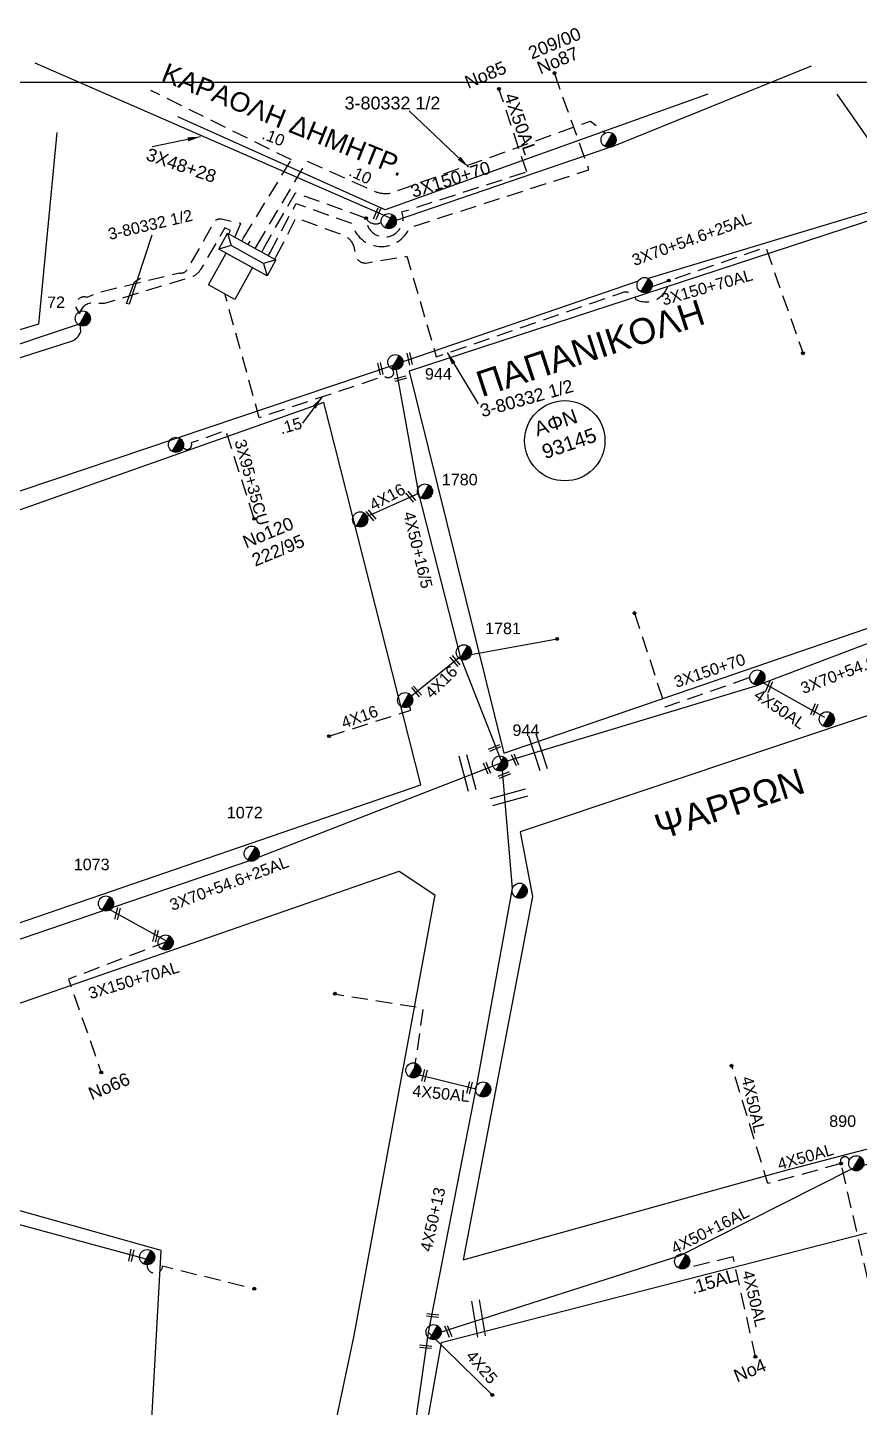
# Model space of a CAD drawing. Header units: millimetres. Extents: x 5010 to 7184, y -101 to 935.
# Drawn here: x 5121.9 to 5251.4, y 707.5 to 922.3 of the extents above; entities that cross this region are included whole.
import ezdxf
from ezdxf.enums import TextEntityAlignment as Align

# ---------------------------------------------------------------- set-up
doc = ezdxf.new("R2010")
doc.units = ezdxf.units.MM
doc.linetypes.add('DASHED', pattern=[19.05, 12.7, -6.35])
for name, color, linetype in [('Άγνωστα', 7, 'Continuous'), ('Γέφυρες Εναερίου Δικτύου', 7, 'Continuous'), ('Γυμνά εναέρια ΧΤ (3Φ)   4x50AL', 7, 'Continuous'), ('Γυμνά εναέρια ΧΤ και ΦΟΠ (3Φ)   4x50+16AL', 7, 'Continuous'), ('Εναέρια παροχή ΧΤ 4x16', 7, 'SYN_LINE'), ('Εναέρια παροχή ΧΤ 4x25', 7, 'SYN_LINE'), ('Επιγραφές - Σχήματα', 7, 'Continuous'), ('Καλώδια ΧΤ   3x150+70AL', 7, 'DASHED'), ('Καλώδια ΧΤ   3x95+35CU', 7, 'DASHED'), ('Καλώδια ΧΤ   4X50+13', 7, 'Continuous'), ('Καλώδια ΧΤ   4x50AL', 7, 'DASHED'), ('Μηχανική τομή', 7, 'Continuous'), ('Στύλος ΦΜ', 7, 'Continuous'), ('Στύλος ΦΜ @ 1', 7, 'Continuous'), ('Συνδέσεις', 7, 'Continuous'), ('Συνεστραμμένα ΧΤ   3x70+54.6+25AL', 7, 'SYN_LINE'), ('Τομή', 7, 'Continuous'), ('Υποσταθμός πόλεως', 7, 'Continuous'), ('Υπόβαθρο ΔΕΗ', 7, 'Continuous'), ('Υπόγεια Καλώδια Δικτύου ΧΤ   .10', 7, 'DASHED'), ('Υπόγεια Καλώδια Δικτύου ΧΤ   .15', 7, 'DASHED')]:
    doc.layers.add(name, color=color, linetype=linetype)
doc.styles.get("Standard").update_dxf_attribs({"font": 'arial.ttf'})
doc.linetypes.add('SYN_LINE', pattern='A,0.5,-0.0001,["/\\/\\/\\/",Standard,S=0.1,R=0,X=0,Y=-0.05],-0.25', length=0.7501)
doc.dimstyles.new('ISO-25', dxfattribs={"dimtxt": 2.5, "dimasz": 2.5, "dimexe": 1.25, "dimexo": 0.625, "dimtad": 1, "dimtxsty": 'Standard', "dimcen": 2.5, "dimaunit": 2, "dimazin": 0, "dimtfac": 1, "dimtmove": 0, "dimatfit": 3, "dimfxl": 1, "dimarcsym": 0})

# ---------------------------------------------------------------- blocks, each defined once
blk = doc.blocks.new('ΥΠΟΣΤΑΘΜΟΣ ΠΟΛΕΩΣ 8 ΑΝΑΧΩΡΗΣΕΩΝ')
at = {"layer": 'Υποσταθμός πόλεως', "linetype": 'Continuous', "ltscale": 40}
for p, q in [((-8.18, -2.82), (-8.18, -4)), ((-5.9, -2.82), (-5.9, -4)), ((-3.55, -2.82), (-3.55, -4)), ((-1.28, -2.82), (-1.28, -4)), ((1.23, -2.82), (1.23, -4)), ((3.56, -2.82), (3.56, -4)), ((6.03, -2.82), (6.03, -4)), ((8.16, -2.82), (8.16, -4))]:
    blk.add_line(p, q, dxfattribs=at)
blk.add_lwpolyline([(-8.57, 2.82), (8.57, 2.82), (8.57, -2.82), (-8.57, -2.82)], close=True, dxfattribs=at)
for points in [[(-5.75, 0), (-8.57, 2.82)], [(5.75, 0), (8.57, 2.82)], [(-8.57, -2.82), (-5.75, 0)], [(-5.75, 0), (5.75, 0)], [(8.57, -2.82), (5.75, 0)]]:
    blk.add_lwpolyline(points, dxfattribs=at)
at = {"layer": 'Υποσταθμός πόλεως', "linetype": 'SYN_LINE', "ltscale": 40, "flags": 1}
for tag, p in [('ΜΕΤΑΣΧΗΜΑΤΙΣΜΟΣ', (9.59, 1.44)), ('ΙΣΧΥΣ', (9.57, -1.35)), ('ΑΡΙΘΜΟΣ', (9.69, -4.07))]:
    blk.add_attdef(tag, p, '', height=1.8, dxfattribs=at)
blk = doc.blocks.new('ΥΠΑΡΧΩΝ ΤΣΙΜΕΝΤΕΝΙΟΣ ΣΤΥΛΟΣ')
at = {"layer": 'Στύλος ΦΜ'}
blk.add_hatch(color=256, dxfattribs=at).paths.add_polyline_path([(-1.29, -2.28, 0.574793), (2.62, 0, 0.268822), (1.3, 2.27)])
blk.add_line((-1.29, -2.28), (1.3, 2.27), dxfattribs=at)
blk.add_circle((0, 0), 2.62, dxfattribs=at)
at = {"layer": 'Στύλος ΦΜ', "flags": 4}
for tag, p in [('ΑΡΙΘΜΟΣ', (-4.68, 8.05)), ('ΤΥΠΟΣ', (-4.91, 3.03))]:
    blk.add_attdef(tag, p, '', height=4, dxfattribs=at)
blk = doc.blocks.new('ΤΟΜΗ')
at = {"layer": 'Τομή', "ltscale": 40}
for p, q in [((-5.68, 0), (5.68, 0)), ((5.68, -2.33), (-5.68, -2.33))]:
    blk.add_line(p, q, dxfattribs=at)
blk = doc.blocks.new('_ΣΥΝΔΕΣΗ')
at = {"layer": 'Συνδέσεις', "linetype": 'SYN_LINE', "ltscale": 40}
blk.add_hatch(color=256, dxfattribs=at).paths.add_polyline_path([(0.5, -0.01, 1), (-0.5, -0.01, 1)])
at = {"layer": 'Συνδέσεις'}
blk.add_circle((0, -0.01), 0.5, dxfattribs=at)
blk = doc.blocks.new('ΜΗΧΑΝΙΚΗ ΤΟΜΗ')
at = {"layer": 'Μηχανική τομή', "ltscale": 40}
for p, q in [((-1.89, 0.78), (1.89, 0.78)), ((1.89, 0), (-1.89, 0))]:
    blk.add_line(p, q, dxfattribs=at)

msp = doc.modelspace()

# ---------------------------------------------------------------- linework, layer by layer
at = {"layer": 'Άγνωστα'}
msp.add_circle((5205.54, 858.01), 6.25, dxfattribs=at)
at = {"layer": 'Γέφυρες Εναερίου Δικτύου', "color": 30, "linetype": 'DASHED', "ltscale": 0.2, "flags": 128}
msp.add_lwpolyline([(5154.15, 889.71), (5155.07, 891.83), (5152.1, 892.5, 0.260277), (5150.97, 892.16), (5146.7, 884.63, -0.325383), (5145.54, 884.1), (5133.01, 881.1), (5131.12, 880.32, 0.611216), (5129.41, 878.77), (5129.98, 877.76)], format="xyb", dxfattribs=at)
at = {"layer": 'Γέφυρες Εναερίου Δικτύου', "color": 151, "linetype": 'DASHED', "ltscale": 0.2, "flags": 128}
msp.add_lwpolyline([(5153.5, 890.75), (5152.58, 891.15), (5148.83, 884.68, -0.211172), (5147.09, 883.41), (5133.79, 879.36, -0.023587), (5132.24, 879.45, 0.392973), (5129.98, 877.76, 0.65853)], format="xyb", dxfattribs=at)
at = {"layer": 'Γέφυρες Εναερίου Δικτύου', "color": 27, "linetype": 'SYN_LINE', "ltscale": 20, "flags": 128}
msp.add_lwpolyline([(5189.25, 824.41), (5204.35, 827.14)], dxfattribs=at)
at = {"layer": 'Γέφυρες Εναερίου Δικτύου', "color": 2, "linetype": 'DASHED', "ltscale": 0.2, "flags": 128}
msp.add_lwpolyline([(5182.05, 759.4), (5183.51, 769.6), (5169.61, 771.81)], dxfattribs=at)
at = {"layer": 'Γέφυρες Εναερίου Δικτύου', "color": 1, "linetype": 'DASHED', "ltscale": 0.2, "flags": 128}
msp.add_lwpolyline([(5140.87, 730.47, 1.462231), (5142.91, 729.51), (5157.17, 725.96)], format="xyb", dxfattribs=at)
at = {"layer": 'Γυμνά εναέρια ΧΤ (3Φ)   4x50AL', "color": 2, "flags": 128}
msp.add_lwpolyline([(5191.7, 757.02), (5182.05, 759.4)], dxfattribs=at)
at = {"layer": 'Γυμνά εναέρια ΧΤ και ΦΟΠ (3Φ)   4x50+16AL', "color": 27, "flags": 128}
msp.add_lwpolyline([(5179.11, 869.86), (5182.78, 849.77), (5189.25, 824.41), (5195.74, 807.92)], dxfattribs=at)
at = {"layer": 'Γυμνά εναέρια ΧΤ και ΦΟΠ (3Φ)   4x50+16AL', "color": 30, "flags": 128}
msp.add_lwpolyline([(5284.69, 754.59), (5250.32, 744.64), (5223.47, 731.07), (5186.14, 719.14)], dxfattribs=at)
at = {"layer": 'Εναέρια παροχή ΧΤ 4x16', "color": 27, "ltscale": 20, "flags": 128}
for points in [[(5182.78, 849.77), (5174.76, 846.22)], [(5181.69, 818.31), (5189.25, 824.41)]]:
    msp.add_lwpolyline(points, dxfattribs=at)
at = {"layer": 'Εναέρια παροχή ΧΤ 4x16', "color": 27, "linetype": 'DASHED', "ltscale": 0.2, "flags": 128}
msp.add_lwpolyline([(5168.83, 812.01), (5181.54, 816.04), (5181.24, 817.03)], dxfattribs=at)
at = {"layer": 'Εναέρια παροχή ΧΤ 4x25', "color": 2, "linetype": 'SYN_LINE', "ltscale": 10, "flags": 128}
msp.add_lwpolyline([(5194.27, 709.38), (5184.34, 719.16)], dxfattribs=at)
at = {"layer": 'Επιγραφές - Σχήματα'}
msp.add_lwpolyline([(5045.81, 913.83), (7035.6, 913.83), (7035.6, -89.73), (5045.81, -89.73)], close=True, dxfattribs=at)
at = {"layer": 'Επιγραφές - Σχήματα', "linetype": 'Continuous', "ltscale": 0.2}
msp.add_lwpolyline([(5141.25, 890.03), (5137.68, 879.28), (5137.3, 879.38), (5138.51, 882.78), (5139.47, 883.34)], dxfattribs=at)
at = {"layer": 'Καλώδια ΧΤ   3x150+70AL', "color": 62, "linetype": 'DASHED', "ltscale": 0.2, "flags": 128}
msp.add_lwpolyline([(5158.62, 887.92), (5163.6, 896.64), (5174.59, 892.68, 1.210081), (5180.17, 893.64), (5199.62, 899.88)], format="xyb", dxfattribs=at)
at = {"layer": 'Καλώδια ΧΤ   3x150+70AL', "color": 1, "linetype": 'DASHED', "ltscale": 0.2, "flags": 128}
msp.add_lwpolyline([(5160.65, 886.8), (5163.7, 892.72), (5170.91, 890.09, -0.214744), (5172.61, 888.43), (5173.01, 886.82, 0.359946), (5174.55, 885.68), (5180.96, 886.73), (5185.53, 871.09), (5214.53, 881.12, -0.326553), (5216.24, 880.6, -0.034775), (5216.64, 879.98, 0.51802), (5221.78, 882.94, 2.781812)], format="xyb", dxfattribs=at)
for points in [[(5219.13, 882.03), (5236.82, 888.14), (5242.66, 871.62)], [(5143.69, 780.05), (5128.24, 774.14), (5133.36, 759.62)]]:
    msp.add_lwpolyline(points, dxfattribs=at)
at = {"layer": 'Καλώδια ΧΤ   3x150+70AL', "color": 151, "linetype": 'DASHED', "ltscale": 0.2, "flags": 128}
msp.add_lwpolyline([(5216.39, 831.17), (5221.17, 816.56), (5234.36, 821.16)], dxfattribs=at)
at = {"layer": 'Καλώδια ΧΤ   3x95+35CU', "color": 27, "linetype": 'DASHED', "ltscale": 0.2, "flags": 128}
msp.add_lwpolyline([(5157.17, 845.86), (5152.76, 859.61), (5147.38, 857.68)], dxfattribs=at)
at = {"layer": 'Καλώδια ΧΤ   3x95+35CU', "color": 27, "linetype": 'DASHED', "ltscale": 0.2}
msp.add_arc((5146.7, 857.39), 0.738, 215.0763, 22.9076, dxfattribs=at)
at = {"layer": 'Καλώδια ΧΤ   4X50+13', "color": 2, "flags": 128}
msp.add_lwpolyline([(5179.88, 688.2), (5184.34, 719.16), (5191.82, 757.65), (5197.42, 788.29), (5195.74, 807.92)], dxfattribs=at)
at = {"layer": 'Καλώδια ΧΤ   4x50AL', "color": 62, "linetype": 'DASHED', "ltscale": 0.2, "flags": 128}
msp.add_lwpolyline([(5199.62, 899.88), (5195.29, 912.79)], dxfattribs=at)
at = {"layer": 'Καλώδια ΧΤ   4x50AL', "color": 151, "linetype": 'Continuous', "ltscale": 0.2, "flags": 128}
msp.add_lwpolyline([(5246.02, 814.89), (5235.4, 820.9)], dxfattribs=at)
at = {"layer": 'Καλώδια ΧΤ   4x50AL', "color": 30, "linetype": 'DASHED', "ltscale": 0.2, "flags": 128}
for points in [[(5248.56, 745.43), (5237.17, 742.32), (5231.53, 760.68)], [(5253.6, 723.73), (5248.56, 745.43)], [(5235.26, 715.33), (5231.76, 730.91)]]:
    msp.add_lwpolyline(points, dxfattribs=at)
at = {"layer": 'Καλώδια ΧΤ   4x50AL', "color": 30, "linetype": 'DASHED', "ltscale": 0.2}
msp.add_arc((5249.16, 745.8), 0.703, 12.4884, 211.5159, dxfattribs=at)
at = {"layer": 'Συνεστραμμένα ΧΤ   3x70+54.6+25AL', "color": 173, "linetype": 'SYN_LINE', "ltscale": 15}
msp.add_line((5247.91, 911.99), (5258.73, 896.38), dxfattribs=at)
at = {"layer": 'Συνεστραμμένα ΧΤ   3x70+54.6+25AL', "color": 173, "linetype": 'SYN_LINE', "ltscale": 20, "flags": 128}
for points in [[(5212.69, 903.74), (5243.95, 916.38)], [(5212.79, 903.78), (5179.26, 892.32)]]:
    msp.add_lwpolyline(points, dxfattribs=at)
at = {"layer": 'Συνεστραμμένα ΧΤ   3x70+54.6+25AL', "color": 1, "linetype": 'SYN_LINE', "ltscale": 20, "flags": 128}
for points in [[(5258.81, 895.4), (5218.55, 883.27)], [(5216.97, 882.86), (5179.11, 869.86)], [(5157.31, 792.94), (5195.74, 807.92)], [(5103.95, 774.72), (5104.61, 774.92), (5156.36, 792.61)], [(5114.25, 737.63), (5114.46, 737.63), (5140.87, 730.47)]]:
    msp.add_lwpolyline(points, dxfattribs=at)
at = {"layer": 'Συνεστραμμένα ΧΤ   3x70+54.6+25AL', "color": 30, "linetype": 'SYN_LINE', "ltscale": 20, "flags": 128}
msp.add_lwpolyline([(5130.07, 876.2), (5099.15, 865.9), (5050.05, 852.15)], dxfattribs=at)
at = {"layer": 'Συνεστραμμένα ΧΤ   3x70+54.6+25AL', "color": 151, "linetype": 'SYN_LINE', "ltscale": 20, "flags": 128}
msp.add_lwpolyline([(5099.15, 865.9), (5101.23, 864.73), (5128.58, 873.45, 0.242831), (5130.15, 875.02), (5130.07, 876.2)], format="xyb", dxfattribs=at)
at = {"layer": 'Συνεστραμμένα ΧΤ   3x70+54.6+25AL', "color": 27, "ltscale": 20, "flags": 128}
msp.add_lwpolyline([(5111.13, 847), (5179.11, 869.86)], dxfattribs=at)
at = {"layer": 'Συνεστραμμένα ΧΤ   3x70+54.6+25AL', "color": 151, "linetype": 'SYN_LINE', "ltscale": 20, "flags": 128}
for points in [[(5235.53, 819.98), (5235.96, 820.11), (5273.85, 834.47)], [(5195.74, 807.92), (5235.8, 820)]]:
    msp.add_lwpolyline(points, dxfattribs=at)
at = {"layer": 'Συνεστραμμένα ΧΤ   3x70+54.6+25AL', "color": 1, "linetype": 'SYN_LINE', "ltscale": 10, "flags": 128}
msp.add_lwpolyline([(5134.46, 785.13), (5143.69, 780.05)], dxfattribs=at)
at = {"layer": 'Υποσταθμός πόλεως'}
msp.add_lwpolyline([(5154.17, 880.02), (5150.07, 882.28), (5152.81, 887.24), (5156.91, 884.97)], close=True, dxfattribs=at)
at = {"layer": 'Υπόβαθρο ΔΕΗ', "flags": 128}
for points in [[(5227.8, 911.99), (5177.55, 893.95), (5145.29, 908.47)], [(5126.44, 906), (5123.57, 876.15), (5040.59, 851.06)]]:
    msp.add_lwpolyline(points, dxfattribs=at)
for points in [[(5181.31, 868.83), (5196.06, 809.37), (5272.84, 835.75), (5257.63, 893.83)], [(5181.31, 868.83), (5196.06, 809.37), (5272.84, 835.75), (5257.63, 893.83)], [(5086.86, 771.36), (5183.14, 804.44), (5168.04, 863.95), (5070.71, 829.58)], [(5198.58, 797.08), (5200.49, 787.04), (5189.7, 730.43), (5239.79, 744.37), (5283.15, 755.7), (5279.6, 809.54), (5275.8, 822.93)], [(5198.58, 797.08), (5200.49, 787.04), (5189.7, 730.43), (5239.79, 744.37), (5283.15, 755.7), (5279.6, 809.54), (5275.8, 822.93)], [(5166.55, 689.71), (5140.62, 694.36), (5142.68, 731.91), (5093.86, 745.63), (5090.17, 759.83), (5179.77, 791), (5185.31, 787.31), (5172.71, 718.67)], [(5166.55, 689.71), (5140.62, 694.36), (5142.68, 731.91), (5093.86, 745.63), (5090.17, 759.83), (5179.77, 791), (5185.31, 787.31), (5172.71, 718.67)], [(5288.41, 682.35), (5285.26, 742.99), (5186.31, 717.54), (5181.08, 688.18), (5236.08, 685.13)], [(5288.41, 682.35), (5285.26, 742.99), (5186.31, 717.54), (5181.08, 688.18), (5236.08, 685.13)]]:
    msp.add_lwpolyline(points, close=True, dxfattribs=at)
at = {"layer": 'Υπόγεια Καλώδια Δικτύου ΧΤ   .10', "color": 62, "linetype": 'Continuous', "ltscale": 0.2, "flags": 128}
msp.add_lwpolyline([(5122.99, 916.87), (5179.26, 892.32)], dxfattribs=at)
at = {"layer": 'Υπόγεια Καλώδια Δικτύου ΧΤ   .10', "color": 2, "linetype": 'DASHED', "ltscale": 0.2, "flags": 128}
msp.add_lwpolyline([(5159.65, 887.35), (5163.69, 894.95), (5172.37, 891.87, 0.724861), (5181.37, 891.2), (5209.31, 900.2), (5203.93, 915.26)], format="xyb", dxfattribs=at)
at = {"layer": 'Υπόγεια Καλώδια Δικτύου ΧΤ   .10', "color": 6, "linetype": 'DASHED', "ltscale": 0.2}
msp.add_lwpolyline([(5155.51, 889.63), (5162.96, 901.74), (5141.07, 912.55)], dxfattribs=at)
at = {"layer": 'Υπόγεια Καλώδια Δικτύου ΧΤ   .10', "color": 173, "linetype": 'DASHED', "ltscale": 0.2, "flags": 128}
msp.add_lwpolyline([(5157.63, 888.46), (5165.4, 901.54), (5176.1, 896.79, 0.133672), (5178.45, 896.57), (5209.55, 907.8), (5211.82, 905.92)], format="xyb", dxfattribs=at)
at = {"layer": 'Υπόγεια Καλώδια Δικτύου ΧΤ   .10', "color": 62, "linetype": 'DASHED', "ltscale": 0.2}
msp.add_arc((5176.09, 893.49), 1.71, 208.378, 300.3496, dxfattribs=at)
at = {"layer": 'Υπόγεια Καλώδια Δικτύου ΧΤ   .15', "color": 27, "linetype": 'DASHED', "ltscale": 0.2, "flags": 128}
msp.add_lwpolyline([(5178.58, 869.23, -1.039787), (5177.46, 868.05), (5157.96, 861.6), (5152.61, 880.88)], format="xyb", dxfattribs=at)
at = {"layer": 'Υπόγεια Καλώδια Δικτύου ΧΤ   .15', "color": 30, "linetype": 'DASHED', "ltscale": 0.2, "flags": 128}
msp.add_lwpolyline([(5231.76, 730.91), (5224.21, 729.11)], dxfattribs=at)

# ---------------------------------------------------------------- block references
at = {"layer": 'Μηχανική τομή'}
for p, xscale, yscale, zscale, rotation in [((5176.47, 893.28), 0.5000000000001135, 0.5000000000001135, 0.5000000000001135, 66.43942142627682), ((5181.19, 870.72), 0.4999999999999465, 0.4999999999999465, 0.4999999999999465, 283.000810152993), ((5176.62, 869.17), 0.4999999999999465, 0.4999999999999465, 0.4999999999999465, 283.000810152993), ((5179.97, 867.49), 0.5000000000000631, 0.5000000000000631, 0.5000000000000631, 14.68661554754214), ((5181.69, 849.43), 0.4999999999999849, 0.4999999999999849, 0.4999999999999849, 129.8636206261355), ((5175.51, 846.5), 0.4999999999999849, 0.4999999999999849, 0.4999999999999849, 129.8636206261355), ((5188.61, 823.84), 0.4999999999999849, 0.4999999999999849, 0.4999999999999849, 129.8636206261355), ((5182.6, 819.09), 0.4999999999999849, 0.4999999999999849, 0.4999999999999849, 129.8636206261355), ((5237.16, 819.76), 0.49999999999986, 0.49999999999986, 0.49999999999986, 246.9775246774164), ((5244.22, 816.23), 0.49999999999986, 0.49999999999986, 0.49999999999986, 246.9775246774164), ((5194.53, 810.34), 0.5000000000000376, 0.5000000000000376, 0.5000000000000376, 201.5277077003268), ((5193.61, 807.11), 0.499999999999983, 0.499999999999983, 0.499999999999983, 113.481266147367), ((5197.98, 808.4), 0.499999999999983, 0.499999999999983, 0.499999999999983, 113.481266147367), ((5196.06, 806.13), 0.5000000000000376, 0.5000000000000376, 0.5000000000000376, 201.5277077003268), ((5135.69, 784.4), 0.5000000000000343, 0.5000000000000343, 0.5000000000000343, 255.5537464579282), ((5141.61, 780.92), 0.5000000000000343, 0.5000000000000343, 0.5000000000000343, 255.5537464579282), ((5183.5, 759.17), 0.5000000000000343, 0.5000000000000343, 0.5000000000000343, 255.5537464579282), ((5190.51, 757.32), 0.5000000000000343, 0.5000000000000343, 0.5000000000000343, 255.5537464579282), ((5138.22, 731.11), 0.5000000000000652, 0.5000000000000652, 0.5000000000000652, 78.19104694729292), ((5184.99, 721.98), 0.5000000000000531, 0.5000000000000531, 0.5000000000000531, 174.0645783425402), ((5187.58, 719.38), 0.5000000000001058, 0.5000000000001058, 0.5000000000001058, 112.6867330846788), ((5183.87, 717.11), 0.5000000000000531, 0.5000000000000531, 0.5000000000000531, 174.0645783425402)]:
    msp.add_blockref('ΜΗΧΑΝΙΚΗ ΤΟΜΗ', p, dxfattribs=dict(at, xscale=xscale, yscale=yscale, zscale=zscale, rotation=rotation))
at = {"layer": 'Στύλος ΦΜ @ 1', "ltscale": 40, "xscale": 0.4499999999998181, "yscale": 0.4499999999998181, "zscale": 0.4499999999998181}
for p in [(5212.36, 904.87), (5212.36, 904.87), (5178.12, 892.2), (5178.12, 892.2), (5217.97, 882.25), (5130.49, 877.04), (5144.99, 857.37), (5173.68, 845.76), (5173.68, 845.76), (5235.53, 821.15), (5180.69, 817.6), (5180.69, 817.6), (5246.36, 814.63), (5246.36, 814.63), (5198.51, 787.93), (5198.51, 787.93), (5143.38, 779.87), (5143.38, 779.87), (5181.95, 759.96), (5192.84, 756.98), (5140.5, 730.87), (5140.5, 730.87), (5223.82, 730.22), (5185.11, 719.18), (5185.11, 719.18)]:
    msp.add_blockref('ΥΠΑΡΧΩΝ ΤΣΙΜΕΝΤΕΝΙΟΣ ΣΤΥΛΟΣ', p, dxfattribs=at)
at = {"layer": 'Στύλος ΦΜ @ 1', "ltscale": 40}
ref = msp.add_blockref('ΥΠΑΡΧΩΝ ΤΣΙΜΕΝΤΕΝΙΟΣ ΣΤΥΛΟΣ', (5130.49, 877.04), dxfattribs=dict(at, xscale=0.4499999999998181, yscale=0.4499999999998181, zscale=0.4499999999998181))
ref.add_attrib('ΑΡΙΘΜΟΣ', '72', (5124.91, 878.67), dxfattribs={"layer": 'Στύλος ΦΜ', "height": 1.8, "flags": 4})
ref = msp.add_blockref('ΥΠΑΡΧΩΝ ΤΣΙΜΕΝΤΕΝΙΟΣ ΣΤΥΛΟΣ', (5179.16, 870.25), dxfattribs=dict(at, xscale=0.4499999999998181, yscale=0.4499999999998181, zscale=0.4499999999998181))
ref.add_attrib('ΤΥΠΟΣ', '944', (5183.76, 867.52), dxfattribs={"layer": 'Στύλος ΦΜ', "height": 1.8, "flags": 4})
ref = msp.add_blockref('ΥΠΑΡΧΩΝ ΤΣΙΜΕΝΤΕΝΙΟΣ ΣΤΥΛΟΣ', (5179.16, 870.25), dxfattribs=dict(at, xscale=0.4499999999998181, yscale=0.4499999999998181, zscale=0.4499999999998181))
ref.add_attrib('ΤΥΠΟΣ', '944', (5183.76, 867.52), dxfattribs={"layer": 'Στύλος ΦΜ', "height": 1.8, "flags": 4})
ref = msp.add_blockref('ΥΠΑΡΧΩΝ ΤΣΙΜΕΝΤΕΝΙΟΣ ΣΤΥΛΟΣ', (5183.77, 850.1), dxfattribs=dict(at, xscale=0.4499999999998181, yscale=0.4499999999998181, zscale=0.4499999999998181))
ref.add_attrib('ΤΥΠΟΣ', '1780', (5186.38, 851.06), dxfattribs={"layer": 'Στύλος ΦΜ', "height": 1.8, "flags": 4})
ref = msp.add_blockref('ΥΠΑΡΧΩΝ ΤΣΙΜΕΝΤΕΝΙΟΣ ΣΤΥΛΟΣ', (5183.77, 850.1), dxfattribs=dict(at, xscale=0.4499999999998181, yscale=0.4499999999998181, zscale=0.4499999999998181))
ref.add_attrib('ΤΥΠΟΣ', '1780', (5186.38, 851.06), dxfattribs={"layer": 'Στύλος ΦΜ', "height": 1.8, "flags": 4})
ref = msp.add_blockref('ΥΠΑΡΧΩΝ ΤΣΙΜΕΝΤΕΝΙΟΣ ΣΤΥΛΟΣ', (5189.82, 825.06), dxfattribs=dict(at, xscale=0.4499999999998181, yscale=0.4499999999998181, zscale=0.4499999999998181))
ref.add_attrib('ΤΥΠΟΣ', '1781', (5193.12, 827.89), dxfattribs={"layer": 'Στύλος ΦΜ', "height": 1.8, "flags": 4})
ref = msp.add_blockref('ΥΠΑΡΧΩΝ ΤΣΙΜΕΝΤΕΝΙΟΣ ΣΤΥΛΟΣ', (5189.82, 825.06), dxfattribs=dict(at, xscale=0.4499999999998181, yscale=0.4499999999998181, zscale=0.4499999999998181))
ref.add_attrib('ΤΥΠΟΣ', '1781', (5193.12, 827.89), dxfattribs={"layer": 'Στύλος ΦΜ', "height": 1.8, "flags": 4})
ref = msp.add_blockref('ΥΠΑΡΧΩΝ ΤΣΙΜΕΝΤΕΝΙΟΣ ΣΤΥΛΟΣ', (5195.46, 807.75), dxfattribs=dict(at, xscale=0.4499999999998181, yscale=0.4499999999998181, zscale=0.4499999999998181))
ref.add_attrib('ΤΥΠΟΣ', '944', (5197.39, 812.04), dxfattribs={"layer": 'Στύλος ΦΜ', "height": 1.8, "flags": 4})
ref = msp.add_blockref('ΥΠΑΡΧΩΝ ΤΣΙΜΕΝΤΕΝΙΟΣ ΣΤΥΛΟΣ', (5195.46, 807.75), dxfattribs=dict(at, xscale=0.4499999999998181, yscale=0.4499999999998181, zscale=0.4499999999998181))
ref.add_attrib('ΤΥΠΟΣ', '944', (5197.39, 812.04), dxfattribs={"layer": 'Στύλος ΦΜ', "height": 1.8, "flags": 4})
ref = msp.add_blockref('ΥΠΑΡΧΩΝ ΤΣΙΜΕΝΤΕΝΙΟΣ ΣΤΥΛΟΣ', (5156.78, 793.71), dxfattribs=dict(at, xscale=0.4499999999998181, yscale=0.4499999999998181, zscale=0.4499999999998181))
ref.add_attrib('ΤΥΠΟΣ', '1072', (5152.9, 799.2), dxfattribs={"layer": 'Στύλος ΦΜ', "height": 1.8, "flags": 4})
ref = msp.add_blockref('ΥΠΑΡΧΩΝ ΤΣΙΜΕΝΤΕΝΙΟΣ ΣΤΥΛΟΣ', (5156.78, 793.71), dxfattribs=dict(at, xscale=0.4499999999998181, yscale=0.4499999999998181, zscale=0.4499999999998181))
ref.add_attrib('ΤΥΠΟΣ', '1072', (5152.9, 799.2), dxfattribs={"layer": 'Στύλος ΦΜ', "height": 1.8, "flags": 4})
ref = msp.add_blockref('ΥΠΑΡΧΩΝ ΤΣΙΜΕΝΤΕΝΙΟΣ ΣΤΥΛΟΣ', (5134.09, 785.95), dxfattribs=dict(at, xscale=0.4499999999998181, yscale=0.4499999999998181, zscale=0.4499999999998181))
ref.add_attrib('ΤΥΠΟΣ', '1073', (5129.06, 791.13), dxfattribs={"layer": 'Στύλος ΦΜ', "height": 1.8, "flags": 4})
ref = msp.add_blockref('ΥΠΑΡΧΩΝ ΤΣΙΜΕΝΤΕΝΙΟΣ ΣΤΥΛΟΣ', (5134.09, 785.95), dxfattribs=dict(at, xscale=0.4499999999998181, yscale=0.4499999999998181, zscale=0.4499999999998181))
ref.add_attrib('ΤΥΠΟΣ', '1073', (5129.06, 791.13), dxfattribs={"layer": 'Στύλος ΦΜ', "height": 1.8, "flags": 4})
ref = msp.add_blockref('ΥΠΑΡΧΩΝ ΤΣΙΜΕΝΤΕΝΙΟΣ ΣΤΥΛΟΣ', (5250.93, 745.49), dxfattribs=dict(at, xscale=0.4499999999998181, yscale=0.4499999999998181, zscale=0.4499999999998181))
ref.add_attrib('ΤΥΠΟΣ', '890', (5246.72, 751.16), dxfattribs={"layer": 'Στύλος ΦΜ', "height": 1.8, "flags": 4})
ref = msp.add_blockref('ΥΠΑΡΧΩΝ ΤΣΙΜΕΝΤΕΝΙΟΣ ΣΤΥΛΟΣ', (5250.93, 745.49), dxfattribs=dict(at, xscale=0.4499999999998181, yscale=0.4499999999998181, zscale=0.4499999999998181))
ref.add_attrib('ΤΥΠΟΣ', '890', (5246.72, 751.16), dxfattribs={"layer": 'Στύλος ΦΜ', "height": 1.8, "flags": 4})
at = {"layer": 'Συνδέσεις', "xscale": 0.4500000000000455, "yscale": 0.4500000000000455, "zscale": 0.4500000000000455}
for p in [(5203.93, 915.27), (5195.29, 912.8), (5174.59, 892.68), (5221.75, 882.96), (5242.63, 871.64), (5157.17, 845.87), (5216.39, 831.18), (5204.35, 827.15), (5168.83, 812.01), (5169.75, 771.9), (5231.5, 760.69), (5133.36, 759.63), (5248.54, 745.45), (5157.18, 725.96), (5235.23, 715.35), (5194.24, 709.42)]:
    msp.add_blockref('_ΣΥΝΔΕΣΗ', p, dxfattribs=at)
at = {"layer": 'Τομή'}
for p, xscale, yscale, zscale, rotation in [((5201.91, 809.67), 0.4999999999999402, 0.4999999999999402, 0.4999999999999402, 288.1180387256271), ((5201.91, 809.67), 0.4999999999999402, 0.4999999999999402, 0.4999999999999402, 288.1180387256271), ((5190.96, 806.42), 0.5000000000000221, 0.5000000000000221, 0.5000000000000221, 284.8088080356451), ((5190.96, 806.42), 0.5000000000000221, 0.5000000000000221, 0.5000000000000221, 284.8088080356451), ((5196.69, 803.03), 0.5000000000000492, 0.5000000000000492, 0.5000000000000492, 15.39092809657728), ((5196.69, 803.03), 0.5000000000000492, 0.5000000000000492, 0.5000000000000492, 15.39092809657728), ((5191.53, 721.21), 0.4999999999999959, 0.4999999999999959, 0.4999999999999959, 99.17001994924317), ((5191.53, 721.21), 0.4999999999999959, 0.4999999999999959, 0.4999999999999959, 99.17001994924317)]:
    msp.add_blockref('ΤΟΜΗ', p, dxfattribs=dict(at, xscale=xscale, yscale=yscale, zscale=zscale, rotation=rotation))
at = {"layer": 'Υποσταθμός πόλεως', "xscale": 0.5000000000000987, "yscale": 0.5000000000000987, "zscale": 0.5000000000000987, "rotation": 151.0871669527328}
msp.add_blockref('ΥΠΟΣΤΑΘΜΟΣ ΠΟΛΕΩΣ 8 ΑΝΑΧΩΡΗΣΕΩΝ', (5156.1, 887.02), dxfattribs=at)

# ---------------------------------------------------------------- texts
at = {"layer": 'Γυμνά εναέρια ΧΤ (3Φ)   4x50AL'}
msp.add_text('4X50AL', height=1.8, rotation=354.335, dxfattribs=at).set_placement((5186.28, 756.36), align=Align.MIDDLE)
at = {"layer": 'Γυμνά εναέρια ΧΤ και ΦΟΠ (3Φ)   4x50+16AL'}
for s, rotation, p in [('4X50+16/5', 283.5829, (5182.72, 841.01)), ('4X50+16AL', 27.0088, (5228.15, 735.1))]:
    msp.add_text(s, height=1.8, rotation=rotation, dxfattribs=at).set_placement(p, align=Align.MIDDLE)
at = {"layer": 'Εναέρια παροχή ΧΤ 4x16', "ltscale": 20}
for rotation, p in [(28.4728, (5177.89, 849.26)), (44.9728, (5186.28, 820.46)), (20.1187, (5173.58, 815.01))]:
    msp.add_text('4X16', height=1.8, rotation=rotation, dxfattribs=at).set_placement(p, align=Align.MIDDLE)
at = {"layer": 'Εναέρια παροχή ΧΤ 4x25', "ltscale": 20}
msp.add_text('4X25', height=1.8, rotation=310.7905, dxfattribs=at).set_placement((5192.63, 713.76), align=Align.MIDDLE)
at = {"layer": 'Επιγραφές - Σχήματα', "linetype": 'DASHED', "ltscale": 0.2, "attachment_point": 1}
for s, insert, char_height, width, rotation in [('209/00', (5199.62, 919.21), 2, 17.7581, 22.5572), ('Νο87', (5200.97, 916.88), 2, 17.7581, 22.5572), ('ΚΑΡΑΟΛΗ ΔΗΜΗΤΡ.', (5143.64, 916.94), 3, 60.613, 338.0644), ('Νο85', (5189.72, 914.65), 2, 17.7581, 22.5572), ('3Χ48+28', (5140.82, 903.67), 2, 17.7581, 341.1039), ('3-80332 1/2', (5134.25, 891.03), 1.8, 16.4743, 13.0492), ('ΠΑΠΑΝΙΚΟΛΗ', (5191.34, 868.57), 4, 17.2922, 18.2032), ('3-80332 1/2', (5192.15, 863.58), 2, 17.7581, 15.6686), ('Νο120', (5155.15, 843.05), 2, 17.7581, 22.5572), ('222/95', (5156.56, 840.23), 2, 17.7581, 22.5572), ('ΨΑΡΡΩΝ', (5219.15, 799.58), 4, 17.2922, 18.2032), ('Νο66', (5131.1, 757.14), 2, 17.7581, 22.5572), ('Νο4', (5231.61, 713.18), 2, 17.7581, 22.5572)]:
    msp.add_mtext(s, dxfattribs=dict(at, insert=insert, char_height=char_height, width=width, rotation=rotation))
at = {"layer": 'Επιγραφές - Σχήματα', "linetype": 'DASHED', "ltscale": 0.2, "insert": (5171.25, 911.6), "char_height": 2, "width": 17.7581, "attachment_point": 1}
msp.add_mtext('3-80332 1/2', dxfattribs=at)
at = {"layer": 'Επιγραφές - Σχήματα', "insert": (5200.52, 860.79), "char_height": 2.244, "width": 117.9872, "attachment_point": 1, "rotation": 18.9876}
msp.add_mtext('ΑΦΝ\\P93145', dxfattribs=at)
at = {"layer": 'Καλώδια ΧΤ   3x150+70AL', "ltscale": 0.2}
for s, rotation, p in [('3X150+70AL', 15.8568, (5227.69, 881.91)), ('3X150+70', 18.7419, (5228.1, 822.22)), ('3X150+70AL', 16.8433, (5138.41, 774.01))]:
    msp.add_text(s, height=1.8, rotation=rotation, dxfattribs=at).set_placement(p, align=Align.MIDDLE)
at = {"layer": 'Καλώδια ΧΤ   3x150+70AL', "linetype": 'DASHED', "ltscale": 0.2, "insert": (5181.33, 897.73), "char_height": 2, "width": 17.7581, "attachment_point": 1, "rotation": 17.6203}
msp.add_mtext('3Χ150+70', dxfattribs=at)
at = {"layer": 'Καλώδια ΧΤ   3x95+35CU', "ltscale": 0.2}
msp.add_text('3X95+35CU', height=1.8, rotation=285.4753, dxfattribs=at).set_placement((5156.79, 851.53), align=Align.MIDDLE)
at = {"layer": 'Καλώδια ΧΤ   4X50+13'}
msp.add_text('4X50+13', height=1.8, rotation=77.3358, dxfattribs=at).set_placement((5184.98, 736.75), align=Align.MIDDLE)
at = {"layer": 'Καλώδια ΧΤ   4x50AL', "ltscale": 0.2}
for rotation, p in [(325.8656, (5239.05, 816.24)), (282.9378, (5234.93, 754.63)), (15.8049, (5243.02, 746.5)), (283.6396, (5235.08, 724.43))]:
    msp.add_text('4X50AL', height=1.8, rotation=rotation, dxfattribs=at).set_placement(p, align=Align.MIDDLE)
at = {"layer": 'Καλώδια ΧΤ   4x50AL', "linetype": 'DASHED', "ltscale": 0.2, "insert": (5197.96, 912.4), "char_height": 2, "width": 17.7581, "attachment_point": 1, "rotation": 289.0552}
msp.add_mtext('4Χ50AL', dxfattribs=at)
at = {"layer": 'Συνεστραμμένα ΧΤ   3x70+54.6+25AL', "ltscale": 20}
for rotation, p in [(20.0135, (5225.28, 889.4)), (20.8363, (5251.51, 822.87)), (20.6346, (5153.25, 789.08))]:
    msp.add_text('3X70+54.6+25AL', height=1.8, rotation=rotation, dxfattribs=at).set_placement(p, align=Align.MIDDLE)
at = {"layer": 'Υπόγεια Καλώδια Δικτύου ΧΤ   .10', "ltscale": 0.2}
for rotation, p in [(338.5606, (5160.18, 905.28)), (334.8617, (5173.72, 899.43))]:
    msp.add_text('.10', height=1.8, rotation=rotation, dxfattribs=at).set_placement(p, align=Align.MIDDLE)
at = {"layer": 'Υπόγεια Καλώδια Δικτύου ΧΤ   .15', "ltscale": 0.2}
msp.add_text('.15', height=1.8, rotation=15.8288, dxfattribs=at).set_placement((5162.85, 860.34), align=Align.MIDDLE)
at = {"layer": 'Υπόγεια Καλώδια Δικτύου ΧΤ   .15', "linetype": 'DASHED', "ltscale": 0.2, "insert": (5224.9, 727), "char_height": 2, "width": 17.7581, "attachment_point": 1, "rotation": 16.6539}
msp.add_mtext('.15AL', dxfattribs=at)

# ---------------------------------------------------------------- leaders
at = {"layer": 'Επιγραφές - Σχήματα', "ltscale": 40}
for points in [[(5190.55, 900.61), (5181.31, 909.39)], [(5148.79, 905.35), (5141.27, 903.78)], [(5187.2, 871.77), (5192.05, 863.75)], [(5167.71, 864.82), (5164.69, 860.77)]]:
    msp.add_leader(points, dimstyle='ISO-25', override={"dimasz": 2, "dimtad": 0}, dxfattribs=at)

doc.saveas('drawing.dxf')
